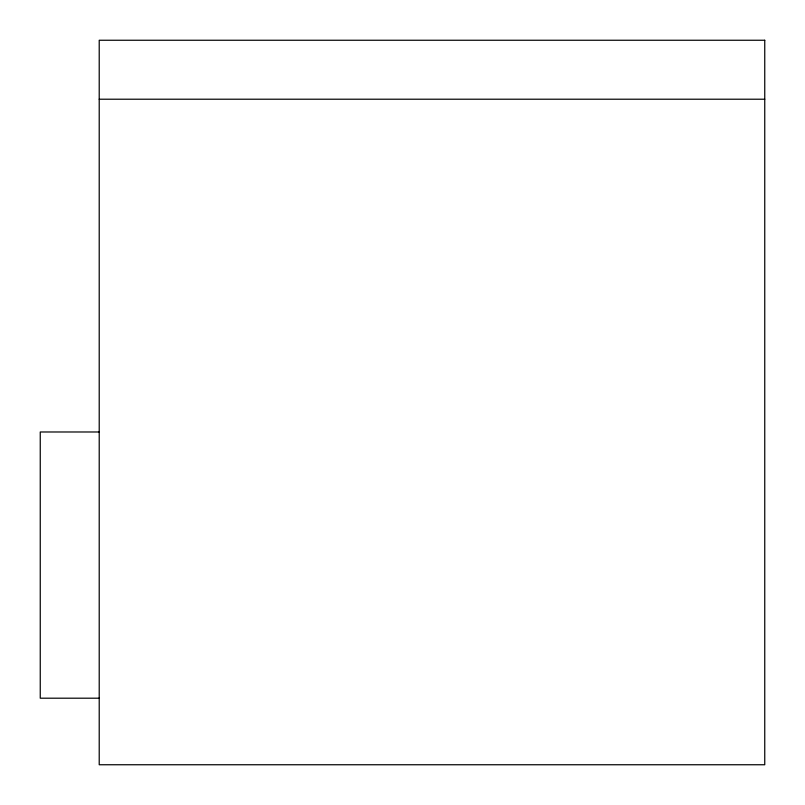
<?xml version="1.0" encoding="UTF-8"?>
<svg xmlns="http://www.w3.org/2000/svg" width="805" height="805" viewBox="0 0 805 805"><rect width="100%" height="100%" fill="white"/><g stroke="black" fill="none" stroke-linecap="round" stroke-linejoin="round"><path stroke-width="1.21" d="M99.216 99.216L764.75 99.216M99.216 431.983L40.25 431.983L40.25 698.197L99.216 698.197M764.75 40.25L99.216 40.25L99.216 764.75L764.75 764.75L764.75 40.25"/></g></svg>
